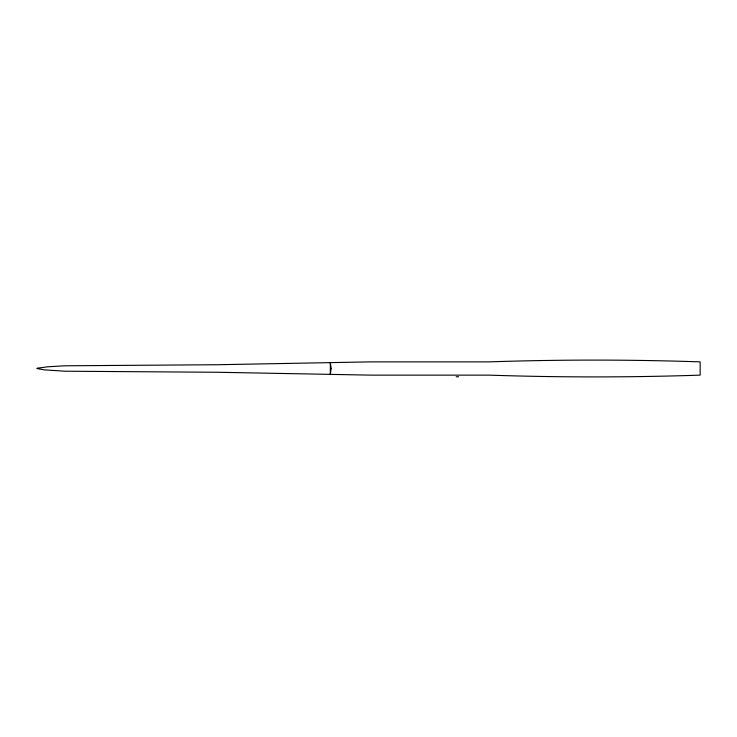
<?xml version="1.0" encoding="UTF-8"?>
<svg xmlns="http://www.w3.org/2000/svg" width="737" height="737" viewBox="0 0 737 737"><rect width="100%" height="100%" fill="white"/><g stroke="black" fill="none" stroke-linecap="round" stroke-linejoin="round"><path stroke-width="1.11" d="M456.231 376.736L458.58 376.736M331.199 368.5L330.323 374.203L330.323 362.797L331.199 368.5M37.863 368.15L36.85 368.5L44.275 369.863L64.828 371.208L217.931 372.268L370.914 375.133L489.202 375.133C559.494 377.491 629.859 377.491 700.15 375.133L700.15 361.867C629.859 359.509 559.494 359.509 489.202 361.867L370.914 361.867L217.931 364.732L64.828 365.792L47.472 366.823L37.863 368.15"/></g></svg>
